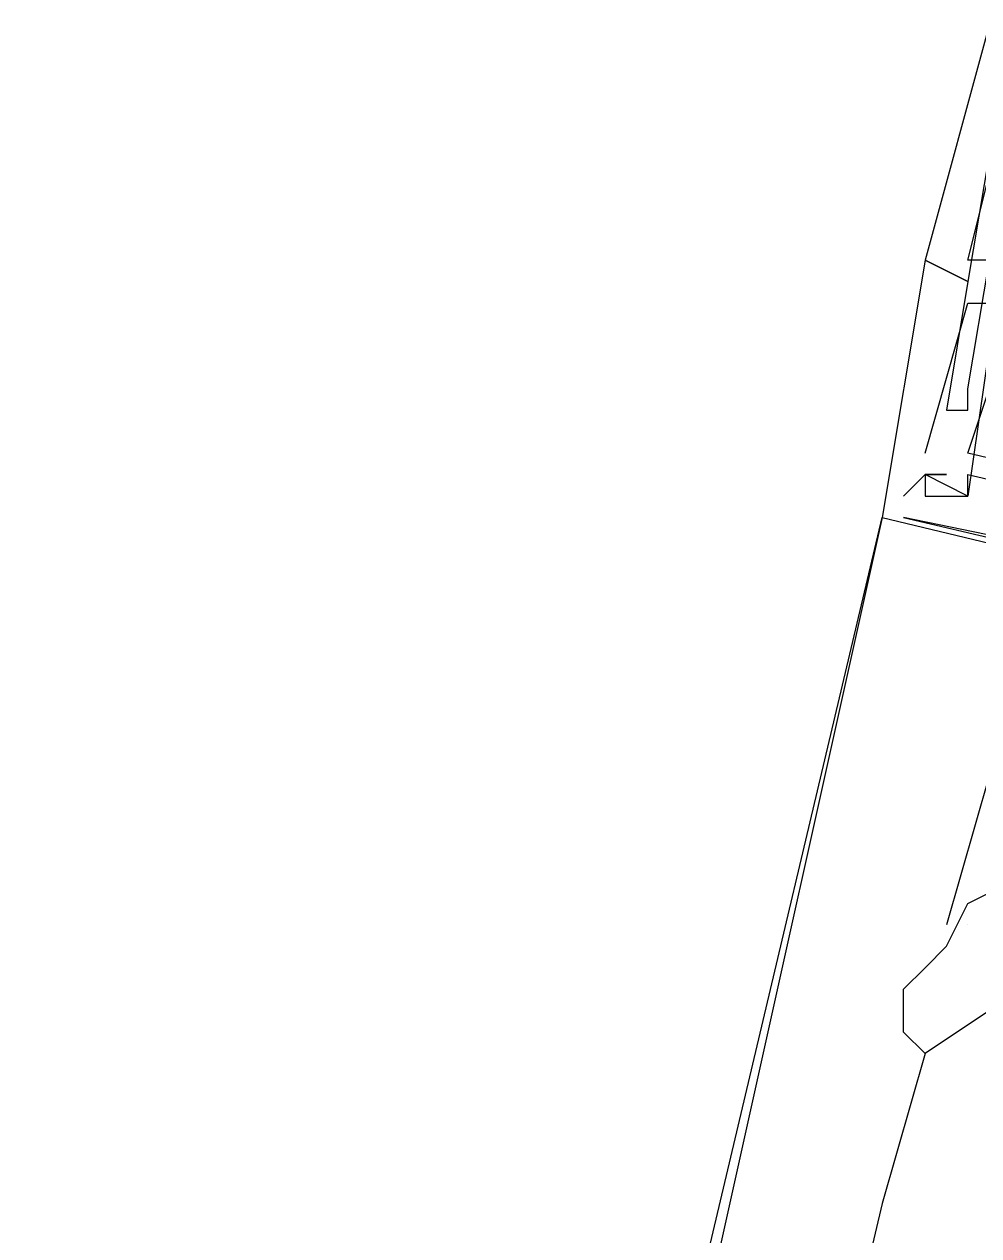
# Model space of a CAD drawing. Header units: feet. Extents: x -84 to 198, y -22 to 181.
# Drawn here: x 106.106 to 106.7, y 32.984 to 33.738 of the extents above; entities that cross this region are included whole.
import ezdxf

# ---------------------------------------------------------------- set-up
doc = ezdxf.new("R2010")
doc.units = ezdxf.units.FT
doc.layers.add('A-LINEA', color=7, linetype='CONTINUOUS')

msp = doc.modelspace()

# ---------------------------------------------------------------- linework, layer by layer
at = {"layer": 'A-LINEA'}
for p, q in [((106.6667, 33.5911), (106.6667, 33.5911)), ((106.6667, 33.5911), (106.6667, 33.5911)), ((106.6667, 33.5911), (106.6667, 33.5911)), ((106.6667, 33.5911), (106.6667, 33.5911)), ((106.6667, 33.5911), (106.6667, 33.5911)), ((106.6667, 33.5911), (106.6667, 33.5911)), ((106.6667, 33.5911), (106.6667, 33.5911)), ((106.6667, 33.5911), (106.6667, 33.5911)), ((106.6667, 33.5911), (106.6667, 33.5911)), ((106.6667, 33.5911), (106.6667, 33.5911)), ((106.6667, 33.5911), (106.6667, 33.5911)), ((106.6667, 33.5911), (106.6667, 33.5911)), ((106.6667, 33.5911), (106.6667, 33.5911)), ((106.6667, 33.5911), (106.6667, 33.5911)), ((106.6667, 33.5911), (106.6667, 33.5911)), ((106.6667, 33.5911), (106.6667, 33.5911)), ((106.6667, 33.5911), (106.6667, 33.5911)), ((106.6667, 33.5911), (106.6667, 33.5911)), ((106.6667, 33.5911), (106.6667, 33.5911)), ((106.6667, 33.5911), (106.6667, 33.5911)), ((106.6667, 33.5911), (106.6667, 33.5911)), ((106.6667, 33.5911), (106.6667, 33.5911)), ((106.6667, 33.5911), (106.6667, 33.5911)), ((106.6667, 33.5911), (106.6667, 33.5911)), ((106.6933, 33.5911), (106.6933, 33.5911)), ((106.6933, 33.5911), (106.6933, 33.5911)), ((106.6933, 33.5911), (106.6933, 33.5911)), ((106.6933, 33.5911), (106.6933, 33.5911)), ((106.6933, 33.5911), (106.6933, 33.5911)), ((106.6933, 33.5911), (106.6933, 33.5911)), ((106.6933, 33.5911), (106.6933, 33.5911)), ((106.6933, 33.5911), (106.6933, 33.5911)), ((106.6933, 33.5911), (106.6933, 33.5911)), ((106.6933, 33.5911), (106.6933, 33.5911)), ((106.6933, 33.5911), (106.6933, 33.5911)), ((106.6933, 33.5911), (106.6933, 33.5911)), ((106.6933, 33.5778), (106.6933, 33.5778)), ((106.6933, 33.5778), (106.6933, 33.5778)), ((106.6933, 33.5778), (106.6933, 33.5778)), ((106.6933, 33.5778), (106.6933, 33.5778)), ((106.6933, 33.5778), (106.6933, 33.5778)), ((106.6933, 33.5778), (106.6933, 33.5778)), ((106.6933, 33.5778), (106.6933, 33.5778)), ((106.6933, 33.5778), (106.6933, 33.5778)), ((106.6933, 33.5778), (106.6933, 33.5778)), ((106.6933, 33.5778), (106.6933, 33.5778)), ((106.6933, 33.5778), (106.6933, 33.5778)), ((106.6933, 33.5778), (106.6933, 33.5778)), ((106.6933, 33.5778), (106.6933, 33.5778)), ((106.6933, 33.5778), (106.6933, 33.5778)), ((106.6933, 33.5778), (106.6933, 33.5778)), ((106.6933, 33.5778), (106.6933, 33.5778)), ((106.6933, 33.5778), (106.6933, 33.5778)), ((106.6933, 33.5778), (106.6933, 33.5778)), ((106.6933, 33.5778), (106.6933, 33.5778)), ((106.6933, 33.5778), (106.6933, 33.5778)), ((106.6933, 33.5778), (106.6933, 33.5778)), ((106.6933, 33.5778), (106.6933, 33.5778)), ((106.6933, 33.5778), (106.6933, 33.5778)), ((106.6933, 33.5778), (106.6933, 33.5778)), ((106.6933, 33.5644), (106.6933, 33.5644)), ((106.6933, 33.5644), (106.6933, 33.5644)), ((106.6933, 33.5644), (106.6933, 33.5644)), ((106.6933, 33.5644), (106.6933, 33.5644)), ((106.6933, 33.5644), (106.6933, 33.5644)), ((106.6933, 33.5644), (106.6933, 33.5644)), ((106.6933, 33.5644), (106.6933, 33.5644)), ((106.6933, 33.5644), (106.6933, 33.5644)), ((106.6933, 33.5644), (106.6933, 33.5644)), ((106.6933, 33.5644), (106.6933, 33.5644)), ((106.6933, 33.5644), (106.6933, 33.5644)), ((106.6933, 33.5644), (106.6933, 33.5644)), ((106.6933, 33.5111), (106.6933, 33.5111)), ((106.6933, 33.5111), (106.6933, 33.5111)), ((106.6933, 33.5111), (106.6933, 33.5111)), ((106.6933, 33.5111), (106.6933, 33.5111)), ((106.6933, 33.5111), (106.6933, 33.5111)), ((106.6933, 33.5111), (106.6933, 33.5111)), ((106.6933, 33.5111), (106.6933, 33.5111)), ((106.6933, 33.5111), (106.6933, 33.5111)), ((106.6933, 33.5111), (106.6933, 33.5111)), ((106.6933, 33.5111), (106.6933, 33.5111)), ((106.6933, 33.5111), (106.6933, 33.5111)), ((106.6933, 33.5111), (106.6933, 33.5111)), ((106.68, 33.4978), (106.68, 33.4978)), ((106.68, 33.4978), (106.68, 33.4978)), ((106.68, 33.4978), (106.68, 33.4978)), ((106.68, 33.4978), (106.68, 33.4978)), ((106.68, 33.4978), (106.68, 33.4978)), ((106.68, 33.4978), (106.68, 33.4978)), ((106.68, 33.4978), (106.68, 33.4978)), ((106.68, 33.4978), (106.68, 33.4978)), ((106.68, 33.4978), (106.68, 33.4978)), ((106.68, 33.4978), (106.68, 33.4978)), ((106.68, 33.4978), (106.68, 33.4978)), ((106.68, 33.4978), (106.68, 33.4978)), ((106.6933, 33.4978), (106.6933, 33.4978)), ((106.6933, 33.4978), (106.6933, 33.4978)), ((106.6933, 33.4978), (106.6933, 33.4978)), ((106.6933, 33.4978), (106.6933, 33.4978)), ((106.6933, 33.4978), (106.6933, 33.4978)), ((106.6933, 33.4978), (106.6933, 33.4978)), ((106.6933, 33.4978), (106.6933, 33.4978)), ((106.6933, 33.4978), (106.6933, 33.4978)), ((106.6933, 33.4978), (106.6933, 33.4978)), ((106.6933, 33.4978), (106.6933, 33.4978)), ((106.6933, 33.4978), (106.6933, 33.4978)), ((106.6933, 33.4978), (106.6933, 33.4978)), ((106.6667, 33.4711), (106.6667, 33.4711)), ((106.6667, 33.4711), (106.6667, 33.4711)), ((106.6667, 33.4711), (106.6667, 33.4711)), ((106.6667, 33.4711), (106.6667, 33.4711)), ((106.6667, 33.4711), (106.6667, 33.4711)), ((106.6667, 33.4711), (106.6667, 33.4711)), ((106.6667, 33.4711), (106.6667, 33.4711)), ((106.6667, 33.4711), (106.6667, 33.4711)), ((106.6667, 33.4711), (106.6667, 33.4711)), ((106.6667, 33.4711), (106.6667, 33.4711)), ((106.6667, 33.4711), (106.6667, 33.4711)), ((106.6667, 33.4711), (106.6667, 33.4711)), ((106.6933, 33.4711), (106.6933, 33.4711)), ((106.6933, 33.4711), (106.6933, 33.4711)), ((106.6933, 33.4711), (106.6933, 33.4711)), ((106.6933, 33.4711), (106.6933, 33.4711)), ((106.6933, 33.4711), (106.6933, 33.4711)), ((106.6933, 33.4711), (106.6933, 33.4711)), ((106.6933, 33.4711), (106.6933, 33.4711)), ((106.6933, 33.4711), (106.6933, 33.4711)), ((106.6933, 33.4711), (106.6933, 33.4711)), ((106.6933, 33.4711), (106.6933, 33.4711)), ((106.6933, 33.4711), (106.6933, 33.4711)), ((106.6933, 33.4711), (106.6933, 33.4711)), ((106.6933, 33.4711), (106.6933, 33.4711)), ((106.6933, 33.4711), (106.6933, 33.4711)), ((106.6933, 33.4711), (106.6933, 33.4711)), ((106.6933, 33.4711), (106.6933, 33.4711)), ((106.6933, 33.4711), (106.6933, 33.4711)), ((106.6933, 33.4711), (106.6933, 33.4711)), ((106.6667, 33.4578), (106.6667, 33.4578)), ((106.6667, 33.4578), (106.6667, 33.4578)), ((106.6667, 33.4578), (106.6667, 33.4578)), ((106.6667, 33.4578), (106.6667, 33.4578)), ((106.6667, 33.4578), (106.6667, 33.4578)), ((106.6667, 33.4578), (106.6667, 33.4578)), ((106.6667, 33.4578), (106.6667, 33.4578)), ((106.6667, 33.4578), (106.6667, 33.4578)), ((106.6667, 33.4578), (106.6667, 33.4578)), ((106.6667, 33.4578), (106.6667, 33.4578)), ((106.6667, 33.4578), (106.6667, 33.4578)), ((106.6667, 33.4578), (106.6667, 33.4578)), ((106.6667, 33.4578), (106.6667, 33.4578)), ((106.6667, 33.4578), (106.6667, 33.4578)), ((106.6667, 33.4578), (106.6667, 33.4578)), ((106.6667, 33.4578), (106.6667, 33.4578)), ((106.6667, 33.4578), (106.6667, 33.4578)), ((106.6667, 33.4578), (106.6667, 33.4578)), ((106.6667, 33.4578), (106.6667, 33.4578)), ((106.6667, 33.4578), (106.6667, 33.4578)), ((106.6667, 33.4578), (106.6667, 33.4578)), ((106.6667, 33.4578), (106.6667, 33.4578)), ((106.6667, 33.4578), (106.6667, 33.4578)), ((106.6667, 33.4578), (106.6667, 33.4578)), ((106.6667, 33.4578), (106.6667, 33.4578)), ((106.6667, 33.4578), (106.6667, 33.4578)), ((106.6667, 33.4578), (106.6667, 33.4578)), ((106.6667, 33.4578), (106.6667, 33.4578)), ((106.6667, 33.4578), (106.6667, 33.4578)), ((106.6667, 33.4578), (106.6667, 33.4578)), ((106.6667, 33.4578), (106.6667, 33.4578)), ((106.6667, 33.4578), (106.6667, 33.4578)), ((106.6667, 33.4578), (106.6667, 33.4578)), ((106.6667, 33.4578), (106.6667, 33.4578)), ((106.6667, 33.4578), (106.6667, 33.4578)), ((106.6667, 33.4578), (106.6667, 33.4578)), ((106.6667, 33.4578), (106.6667, 33.4578)), ((106.6667, 33.4578), (106.6667, 33.4578)), ((106.6667, 33.4578), (106.6667, 33.4578)), ((106.6667, 33.4578), (106.6667, 33.4578)), ((106.6667, 33.4578), (106.6667, 33.4578)), ((106.6667, 33.4578), (106.6667, 33.4578)), ((106.68, 33.4578), (106.68, 33.4578)), ((106.68, 33.4578), (106.68, 33.4578)), ((106.68, 33.4578), (106.68, 33.4578)), ((106.68, 33.4578), (106.68, 33.4578)), ((106.68, 33.4578), (106.68, 33.4578)), ((106.68, 33.4578), (106.68, 33.4578)), ((106.68, 33.4578), (106.68, 33.4578)), ((106.68, 33.4578), (106.68, 33.4578)), ((106.68, 33.4578), (106.68, 33.4578)), ((106.68, 33.4578), (106.68, 33.4578)), ((106.68, 33.4578), (106.68, 33.4578)), ((106.68, 33.4578), (106.68, 33.4578)), ((106.6933, 33.4578), (106.6933, 33.4578)), ((106.6933, 33.4578), (106.6933, 33.4578)), ((106.6933, 33.4578), (106.6933, 33.4578)), ((106.6933, 33.4578), (106.6933, 33.4578)), ((106.6933, 33.4578), (106.6933, 33.4578)), ((106.6933, 33.4578), (106.6933, 33.4578)), ((106.6933, 33.4578), (106.6933, 33.4578)), ((106.6933, 33.4578), (106.6933, 33.4578)), ((106.6933, 33.4578), (106.6933, 33.4578)), ((106.6933, 33.4578), (106.6933, 33.4578)), ((106.6933, 33.4578), (106.6933, 33.4578)), ((106.6933, 33.4578), (106.6933, 33.4578)), ((106.6933, 33.4578), (106.6933, 33.4578)), ((106.6933, 33.4578), (106.6933, 33.4578)), ((106.6933, 33.4578), (106.6933, 33.4578)), ((106.6933, 33.4578), (106.6933, 33.4578)), ((106.6933, 33.4578), (106.6933, 33.4578)), ((106.6933, 33.4578), (106.6933, 33.4578)), ((106.6533, 33.4444), (106.6533, 33.4444)), ((106.6533, 33.4444), (106.6533, 33.4444)), ((106.6533, 33.4444), (106.6533, 33.4444)), ((106.6533, 33.4444), (106.6533, 33.4444)), ((106.6533, 33.4444), (106.6533, 33.4444)), ((106.6533, 33.4444), (106.6533, 33.4444)), ((106.6533, 33.4444), (106.6533, 33.4444)), ((106.6533, 33.4444), (106.6533, 33.4444)), ((106.6533, 33.4444), (106.6533, 33.4444)), ((106.6533, 33.4444), (106.6533, 33.4444)), ((106.6533, 33.4444), (106.6533, 33.4444)), ((106.6533, 33.4444), (106.6533, 33.4444)), ((106.6667, 33.4444), (106.6667, 33.4444)), ((106.6667, 33.4444), (106.6667, 33.4444)), ((106.6667, 33.4444), (106.6667, 33.4444)), ((106.6667, 33.4444), (106.6667, 33.4444)), ((106.6667, 33.4444), (106.6667, 33.4444)), ((106.6667, 33.4444), (106.6667, 33.4444)), ((106.6667, 33.4444), (106.6667, 33.4444)), ((106.6667, 33.4444), (106.6667, 33.4444)), ((106.6667, 33.4444), (106.6667, 33.4444)), ((106.6667, 33.4444), (106.6667, 33.4444)), ((106.6667, 33.4444), (106.6667, 33.4444)), ((106.6667, 33.4444), (106.6667, 33.4444)), ((106.6667, 33.4444), (106.6667, 33.4444)), ((106.6667, 33.4444), (106.6667, 33.4444)), ((106.6667, 33.4444), (106.6667, 33.4444)), ((106.6667, 33.4444), (106.6667, 33.4444)), ((106.6667, 33.4444), (106.6667, 33.4444)), ((106.6667, 33.4444), (106.6667, 33.4444)), ((106.6933, 33.4444), (106.6933, 33.4444)), ((106.6933, 33.4444), (106.6933, 33.4444)), ((106.6933, 33.4444), (106.6933, 33.4444)), ((106.6933, 33.4444), (106.6933, 33.4444)), ((106.6933, 33.4444), (106.6933, 33.4444)), ((106.6933, 33.4444), (106.6933, 33.4444)), ((106.6933, 33.4444), (106.6933, 33.4444)), ((106.6933, 33.4444), (106.6933, 33.4444)), ((106.6933, 33.4444), (106.6933, 33.4444)), ((106.6933, 33.4444), (106.6933, 33.4444)), ((106.6933, 33.4444), (106.6933, 33.4444)), ((106.6933, 33.4444), (106.6933, 33.4444)), ((106.6933, 33.4444), (106.6933, 33.4444)), ((106.6933, 33.4444), (106.6933, 33.4444)), ((106.6933, 33.4444), (106.6933, 33.4444)), ((106.6933, 33.4444), (106.6933, 33.4444)), ((106.6933, 33.4444), (106.6933, 33.4444)), ((106.6933, 33.4444), (106.6933, 33.4444)), ((106.6933, 33.4444), (106.6933, 33.4444)), ((106.6933, 33.4444), (106.6933, 33.4444)), ((106.6933, 33.4444), (106.6933, 33.4444)), ((106.6933, 33.4444), (106.6933, 33.4444)), ((106.6933, 33.4444), (106.6933, 33.4444)), ((106.6933, 33.4444), (106.6933, 33.4444)), ((106.6933, 33.4444), (106.6933, 33.4444)), ((106.6933, 33.4444), (106.6933, 33.4444)), ((106.6933, 33.4444), (106.6933, 33.4444)), ((106.6933, 33.4444), (106.6933, 33.4444)), ((106.6933, 33.4444), (106.6933, 33.4444)), ((106.6933, 33.4444), (106.6933, 33.4444)), ((106.6933, 33.4444), (106.6933, 33.4444)), ((106.6933, 33.4444), (106.6933, 33.4444)), ((106.6933, 33.4444), (106.6933, 33.4444)), ((106.6933, 33.4444), (106.6933, 33.4444)), ((106.6933, 33.4444), (106.6933, 33.4444)), ((106.6933, 33.4444), (106.6933, 33.4444)), ((105.1067, 26.9511), (106.64, 33.4311)), ((106.64, 33.4311), (106.5333, 32.9511)), ((106.64, 33.4311), (106.64, 33.4311)), ((106.64, 33.4311), (106.64, 33.4311)), ((106.64, 33.4311), (106.64, 33.4311)), ((106.64, 33.4311), (106.64, 33.4311)), ((106.64, 33.4311), (106.64, 33.4311)), ((106.64, 33.4311), (106.64, 33.4311)), ((106.64, 33.4311), (106.64, 33.4311)), ((106.64, 33.4311), (106.64, 33.4311)), ((106.64, 33.4311), (106.64, 33.4311)), ((106.64, 33.4311), (106.64, 33.4311)), ((106.64, 33.4311), (106.64, 33.4311)), ((106.64, 33.4311), (106.64, 33.4311)), ((106.6533, 33.4311), (106.6533, 33.4311)), ((106.6533, 33.4311), (106.6533, 33.4311)), ((106.6533, 33.4311), (106.6533, 33.4311)), ((106.6533, 33.4311), (107.1067, 33.3244)), ((106.6533, 33.4311), (106.6533, 33.4311)), ((106.6533, 33.4311), (107.1067, 33.3244)), ((106.6533, 33.4311), (106.6533, 33.4311)), ((106.6533, 33.4311), (107.1067, 33.3244)), ((106.6533, 33.4311), (106.6533, 33.4311)), ((106.6533, 33.4311), (107.1067, 33.3244)), ((106.6533, 33.4311), (106.6533, 33.4311)), ((106.6533, 33.4311), (107.1067, 33.3244)), ((106.6533, 33.4311), (106.6533, 33.4311)), ((106.6533, 33.4311), (107.1067, 33.3244)), ((106.6533, 33.4311), (106.6533, 33.4311)), ((106.6533, 33.4311), (106.6533, 33.4311)), ((106.6533, 33.4311), (106.6533, 33.4311)), ((106.6533, 33.4311), (106.6533, 33.4311)), ((106.7067, 33.2711), (106.68, 33.1778)), ((106.6933, 33.1778), (106.6933, 33.1778)), ((106.6667, 33.0978), (106.64, 33.0044)), ((106.64, 33.0044), (105.9733, 30.1911))]:
    msp.add_line(p, q, dxfattribs=at)
for points in [[(107.3867, 33.5778), (106.7067, 33.7378), (106.6667, 33.5911), (106.6933, 33.5778), (106.68, 33.4978), (106.6933, 33.4978), (106.6933, 33.5111), (106.7067, 33.5911), (106.6933, 33.5911), (106.72, 33.6978), (106.7333, 33.6978), (106.72, 33.7111), (106.72, 33.7244)], [(107.3867, 33.5778), (106.7067, 33.7378), (106.6667, 33.5911), (106.6933, 33.5778), (106.68, 33.4978), (106.6933, 33.4978), (106.6933, 33.5111), (106.7067, 33.5911), (106.6933, 33.5911), (106.72, 33.6978), (106.7333, 33.6978), (106.72, 33.7111), (106.72, 33.7244)], [(107.3867, 33.5778), (106.7067, 33.7378), (106.6667, 33.5911), (106.6933, 33.5778), (106.68, 33.4978), (106.6933, 33.4978), (106.6933, 33.5111), (106.7067, 33.5911), (106.6933, 33.5911), (106.72, 33.6978), (106.7333, 33.6978), (106.72, 33.7111), (106.72, 33.7244)], [(107.3867, 33.5778), (106.7067, 33.7378), (106.6667, 33.5911), (106.6933, 33.5778), (106.68, 33.4978), (106.6933, 33.4978), (106.6933, 33.5111), (106.7067, 33.5911), (106.6933, 33.5911), (106.72, 33.6978), (106.7333, 33.6978), (106.72, 33.7111), (106.72, 33.7244)], [(107.3867, 33.5778), (106.7067, 33.7378), (106.6667, 33.5911), (106.6933, 33.5778), (106.68, 33.4978), (106.6933, 33.4978), (106.6933, 33.5111), (106.7067, 33.5911), (106.6933, 33.5911), (106.72, 33.6978), (106.7333, 33.6978), (106.72, 33.7111), (106.72, 33.7244)], [(107.3867, 33.5778), (106.7067, 33.7378), (106.6667, 33.5911), (106.6933, 33.5778), (106.68, 33.4978), (106.6933, 33.4978), (106.6933, 33.5111), (106.7067, 33.5911), (106.6933, 33.5911), (106.72, 33.6978), (106.7333, 33.6978), (106.72, 33.7111), (106.72, 33.7244)], [(107.3867, 33.5778), (106.7067, 33.7378), (106.6667, 33.5911), (106.6933, 33.5778), (106.68, 33.4978), (106.6933, 33.4978), (106.6933, 33.5111), (106.7067, 33.5911), (106.6933, 33.5911), (106.72, 33.6978), (106.7333, 33.6978), (106.72, 33.7111), (106.72, 33.7244)], [(107.3867, 33.5778), (106.7067, 33.7378), (106.6667, 33.5911), (106.6933, 33.5778), (106.68, 33.4978), (106.6933, 33.4978), (106.6933, 33.5111), (106.7067, 33.5911), (106.6933, 33.5911), (106.72, 33.6978), (106.7333, 33.6978), (106.72, 33.7111), (106.72, 33.7244)], [(107.3867, 33.5778), (106.7067, 33.7378), (106.6667, 33.5911), (106.6933, 33.5778), (106.68, 33.4978), (106.6933, 33.4978), (106.6933, 33.5111), (106.7067, 33.5911), (106.6933, 33.5911), (106.72, 33.6978), (106.7333, 33.6978), (106.72, 33.7111), (106.72, 33.7244)], [(107.3867, 33.5778), (106.7067, 33.7378), (106.6667, 33.5911), (106.6933, 33.5778), (106.68, 33.4978), (106.6933, 33.4978), (106.6933, 33.5111), (106.7067, 33.5911), (106.6933, 33.5911), (106.72, 33.6978), (106.7333, 33.6978), (106.72, 33.7111), (106.72, 33.7244)], [(107.3867, 33.5778), (106.7067, 33.7378), (106.6667, 33.5911), (106.6933, 33.5778), (106.68, 33.4978), (106.6933, 33.4978), (106.6933, 33.5111), (106.7067, 33.5911), (106.6933, 33.5911), (106.72, 33.6978), (106.7333, 33.6978), (106.72, 33.7111), (106.72, 33.7244)], [(107.3867, 33.5778), (106.7067, 33.7378), (106.6667, 33.5911), (106.6933, 33.5778), (106.68, 33.4978), (106.6933, 33.4978), (106.6933, 33.5111), (106.7067, 33.5911), (106.6933, 33.5911), (106.72, 33.6978), (106.7333, 33.6978), (106.72, 33.7111), (106.72, 33.7244)], [(106.6667, 33.4711), (106.6933, 33.5644), (106.7067, 33.5644), (106.72, 33.6444), (106.7333, 33.6444), (106.7333, 33.6578), (106.7067, 33.6578), (106.6933, 33.5778), (106.6667, 33.5911), (106.64, 33.4311), (107.3067, 33.2711)], [(106.6667, 33.4711), (106.6933, 33.5644), (106.7067, 33.5644), (106.72, 33.6444), (106.7333, 33.6444), (106.7333, 33.6578), (106.7067, 33.6578), (106.6933, 33.5778), (106.6667, 33.5911), (106.64, 33.4311), (107.3067, 33.2711)], [(106.6667, 33.4711), (106.6933, 33.5644), (106.7067, 33.5644), (106.72, 33.6444), (106.7333, 33.6444), (106.7333, 33.6578), (106.7067, 33.6578), (106.6933, 33.5778), (106.6667, 33.5911), (106.64, 33.4311), (107.3067, 33.2711)], [(106.7067, 33.6578), (106.6933, 33.5778), (106.6667, 33.5911), (106.64, 33.4311), (107.3067, 33.2711)], [(106.7067, 33.6578), (106.6933, 33.5778), (106.6667, 33.5911), (106.64, 33.4311), (107.3067, 33.2711)], [(106.7067, 33.6578), (106.6933, 33.5778), (106.6667, 33.5911), (106.64, 33.4311), (107.3067, 33.2711)], [(106.7067, 33.6578), (106.6933, 33.5778), (106.6667, 33.5911), (106.64, 33.4311), (107.3067, 33.2711)], [(106.7067, 33.6578), (106.6933, 33.5778), (106.6667, 33.5911), (106.64, 33.4311), (107.3067, 33.2711)], [(106.7067, 33.6578), (106.6933, 33.5778), (106.6667, 33.5911), (106.64, 33.4311), (107.3067, 33.2711)], [(106.6667, 33.4711), (106.6933, 33.5644), (106.7067, 33.5644), (106.72, 33.6444), (106.7333, 33.6444), (106.7333, 33.6578), (106.7067, 33.6578), (106.6933, 33.5778), (106.6667, 33.5911), (106.64, 33.4311), (107.3067, 33.2711)], [(106.6667, 33.4711), (106.6933, 33.5644), (106.7067, 33.5644), (106.72, 33.6444), (106.7333, 33.6444), (106.7333, 33.6578), (106.7067, 33.6578), (106.6933, 33.5778), (106.6667, 33.5911), (106.64, 33.4311), (107.3067, 33.2711)], [(106.6667, 33.4711), (106.6933, 33.5644), (106.7067, 33.5644), (106.72, 33.6444), (106.7333, 33.6444), (106.7333, 33.6578), (106.7067, 33.6578), (106.6933, 33.5778), (106.6667, 33.5911), (106.64, 33.4311), (107.3067, 33.2711)], [(106.6667, 33.4711), (106.6933, 33.5644), (106.7067, 33.5644), (106.72, 33.6444), (106.7333, 33.6444), (106.7333, 33.6578), (106.72, 33.6578)], [(106.6667, 33.4711), (106.6933, 33.5644), (106.7067, 33.5644), (106.72, 33.6444), (106.7333, 33.6444), (106.7333, 33.6578), (106.72, 33.6578)], [(106.6667, 33.4711), (106.6933, 33.5644), (106.7067, 33.5644), (106.72, 33.6444), (106.7333, 33.6444), (106.7333, 33.6578), (106.72, 33.6578)], [(106.6667, 33.4711), (106.6933, 33.5644), (106.7067, 33.5644), (106.72, 33.6444), (106.7333, 33.6444), (106.7333, 33.6578), (106.72, 33.6578)], [(106.6667, 33.4711), (106.6933, 33.5644), (106.7067, 33.5644), (106.72, 33.6444), (106.7333, 33.6444), (106.7333, 33.6578), (106.72, 33.6578)], [(106.6667, 33.4711), (106.6933, 33.5644), (106.7067, 33.5644), (106.72, 33.6444), (106.7333, 33.6444), (106.7333, 33.6578), (106.72, 33.6578)], [(107.2133, 33.4311), (107.2, 33.3511), (106.6933, 33.4711), (106.72, 33.5511), (106.7067, 33.5511), (106.7067, 33.5378), (106.6933, 33.4444), (106.6667, 33.4578), (106.6667, 33.4444), (106.6933, 33.4444), (106.6933, 33.4578), (107.0933, 33.3644)], [(107.2133, 33.4311), (107.2, 33.3511), (106.6933, 33.4711), (106.72, 33.5511), (106.7067, 33.5511), (106.7067, 33.5378), (106.6933, 33.4444), (106.6667, 33.4578), (106.6667, 33.4444), (106.6933, 33.4444), (106.6933, 33.4578), (107.0933, 33.3644)], [(107.2133, 33.4311), (107.2, 33.3511), (106.6933, 33.4711), (106.72, 33.5511), (106.7067, 33.5511), (106.7067, 33.5378), (106.6933, 33.4444), (106.6667, 33.4578), (106.6667, 33.4444), (106.6933, 33.4444), (106.6933, 33.4578), (107.0933, 33.3644)], [(107.2133, 33.4311), (107.2, 33.3511), (106.6933, 33.4711), (106.72, 33.5511), (106.7067, 33.5511), (106.7067, 33.5378), (106.6933, 33.4444), (106.6667, 33.4578), (106.6667, 33.4444), (106.6933, 33.4444), (106.6933, 33.4578), (107.0933, 33.3644)], [(107.2133, 33.4311), (107.2, 33.3511), (106.6933, 33.4711), (106.72, 33.5511), (106.7067, 33.5511), (106.7067, 33.5378), (106.6933, 33.4444), (106.6667, 33.4578), (106.6667, 33.4444), (106.6933, 33.4444), (106.6933, 33.4578), (107.0933, 33.3644)], [(107.2133, 33.4311), (107.2, 33.3511), (106.6933, 33.4711), (106.72, 33.5511), (106.7067, 33.5511), (106.7067, 33.5378), (106.6933, 33.4444), (106.6667, 33.4578), (106.6667, 33.4444), (106.6933, 33.4444), (106.6933, 33.4578), (107.0933, 33.3644)], [(107.2133, 33.4311), (107.2, 33.3511), (106.6933, 33.4711), (106.72, 33.5511), (106.7067, 33.5511), (106.7067, 33.5378), (106.6933, 33.4444), (106.6667, 33.4578), (106.6667, 33.4444), (106.6933, 33.4444), (106.6933, 33.4578), (107.0933, 33.3644)], [(107.2133, 33.4311), (107.2, 33.3511), (106.6933, 33.4711), (106.72, 33.5511), (106.7067, 33.5511), (106.7067, 33.5378), (106.6933, 33.4444), (106.6667, 33.4578), (106.6667, 33.4444), (106.6933, 33.4444), (106.6933, 33.4578), (107.0933, 33.3644)], [(107.2133, 33.4311), (107.2, 33.3511), (106.6933, 33.4711), (106.72, 33.5511), (106.7067, 33.5511), (106.7067, 33.5378), (106.6933, 33.4444), (106.6667, 33.4578), (106.6667, 33.4444), (106.6933, 33.4444), (106.6933, 33.4578), (107.0933, 33.3644)], [(107.2133, 33.4311), (107.2, 33.3511), (106.6933, 33.4711), (106.72, 33.5511), (106.7067, 33.5511), (106.7067, 33.5378), (106.6933, 33.4444), (106.6667, 33.4578), (106.6667, 33.4444), (106.6933, 33.4444), (106.6933, 33.4578), (107.0933, 33.3644)], [(107.2133, 33.4311), (107.2, 33.3511), (106.6933, 33.4711), (106.72, 33.5511), (106.7067, 33.5511), (106.7067, 33.5378), (106.6933, 33.4444), (106.6667, 33.4578), (106.6667, 33.4444), (106.6933, 33.4444), (106.6933, 33.4578), (107.0933, 33.3644)], [(107.2133, 33.4311), (107.2, 33.3511), (106.6933, 33.4711), (106.72, 33.5511), (106.7067, 33.5511), (106.7067, 33.5378), (106.6933, 33.4444), (106.6667, 33.4578), (106.6667, 33.4444), (106.6933, 33.4444), (106.6933, 33.4578), (107.0933, 33.3644)], [(107.2133, 33.4311), (107.2, 33.3511), (106.6933, 33.4711), (106.72, 33.5511), (106.7067, 33.5511), (106.7067, 33.5378), (106.6933, 33.4444), (106.6667, 33.4578), (106.6667, 33.4444), (106.6933, 33.4444), (106.6933, 33.4578), (107.0933, 33.3644)], [(107.2133, 33.4311), (107.2, 33.3511), (106.6933, 33.4711), (106.72, 33.5511), (106.7067, 33.5511), (106.7067, 33.5378), (106.6933, 33.4444), (106.6667, 33.4578), (106.6667, 33.4444), (106.6933, 33.4444), (106.6933, 33.4578), (107.0933, 33.3644)], [(107.2133, 33.4311), (107.2, 33.3511), (106.6933, 33.4711), (106.72, 33.5511), (106.7067, 33.5511), (106.7067, 33.5378), (106.6933, 33.4444), (106.6667, 33.4578), (106.6667, 33.4444), (106.6933, 33.4444), (106.6933, 33.4578), (107.0933, 33.3644)], [(107.2133, 33.4311), (107.2, 33.3511), (106.6933, 33.4711), (106.72, 33.5511), (106.7067, 33.5511), (106.7067, 33.5378), (106.6933, 33.4444), (106.6667, 33.4578), (106.6667, 33.4444), (106.6933, 33.4444), (106.6933, 33.4578), (107.0933, 33.3644)], [(107.2133, 33.4311), (107.2, 33.3511), (106.6933, 33.4711), (106.72, 33.5511), (106.7067, 33.5511), (106.7067, 33.5378), (106.6933, 33.4444), (106.6667, 33.4578), (106.6667, 33.4444), (106.6933, 33.4444), (106.6933, 33.4578), (107.0933, 33.3644)], [(107.2133, 33.4311), (107.2, 33.3511), (106.6933, 33.4711), (106.72, 33.5511), (106.7067, 33.5511), (106.7067, 33.5378), (106.6933, 33.4444), (106.6667, 33.4578), (106.6667, 33.4444), (106.6933, 33.4444), (106.6933, 33.4578), (107.0933, 33.3644)], [(106.6533, 33.4444), (106.6667, 33.4578), (106.68, 33.4578), (106.6667, 33.4578)], [(106.6533, 33.4444), (106.6667, 33.4578), (106.68, 33.4578), (106.6667, 33.4578)], [(106.6533, 33.4444), (106.6667, 33.4578), (106.68, 33.4578), (106.6667, 33.4578)], [(106.6533, 33.4444), (106.6667, 33.4578), (106.68, 33.4578), (106.6667, 33.4578)], [(106.6533, 33.4444), (106.6667, 33.4578), (106.68, 33.4578), (106.6667, 33.4578)], [(106.6533, 33.4444), (106.6667, 33.4578), (106.68, 33.4578), (106.6667, 33.4578)], [(106.6533, 33.4444), (106.6667, 33.4578), (106.68, 33.4578), (106.6667, 33.4578)], [(106.6533, 33.4444), (106.6667, 33.4578), (106.68, 33.4578), (106.6667, 33.4578)], [(106.6533, 33.4444), (106.6667, 33.4578), (106.68, 33.4578), (106.6667, 33.4578)], [(106.6533, 33.4444), (106.6667, 33.4578), (106.68, 33.4578), (106.6667, 33.4578)], [(106.6533, 33.4444), (106.6667, 33.4578), (106.68, 33.4578), (106.6667, 33.4578)], [(106.6533, 33.4444), (106.6667, 33.4578), (106.68, 33.4578), (106.6667, 33.4578)], [(107.12, 33.3378), (107.12, 33.3511), (107.1067, 33.3644), (107.1067, 33.3511), (107.1067, 33.3378), (106.6533, 33.4311)], [(107.12, 33.3378), (107.12, 33.3511), (107.1067, 33.3644), (107.1067, 33.3511), (107.1067, 33.3378), (106.6533, 33.4311)], [(107.12, 33.3378), (107.12, 33.3511), (107.1067, 33.3644), (107.1067, 33.3511), (107.1067, 33.3378), (106.6533, 33.4311)], [(107.12, 33.3378), (107.12, 33.3511), (107.1067, 33.3644), (107.1067, 33.3511), (107.1067, 33.3378), (106.6533, 33.4311)], [(107.12, 33.3378), (107.12, 33.3511), (107.1067, 33.3644), (107.1067, 33.3511), (107.1067, 33.3378), (106.6533, 33.4311)], [(107.12, 33.3378), (107.12, 33.3511), (107.1067, 33.3644), (107.1067, 33.3511), (107.1067, 33.3378), (106.6533, 33.4311)], [(106.6533, 33.1244), (106.6533, 33.1378), (106.6667, 33.1511), (106.68, 33.1644), (106.6933, 33.1911), (106.72, 33.2044), (106.76, 33.2178)], [(106.7067, 33.1244), (106.6667, 33.0978), (106.6533, 33.1111), (106.6533, 33.1244)]]:
    msp.add_lwpolyline(points, dxfattribs=at)

doc.saveas('drawing.dxf')
